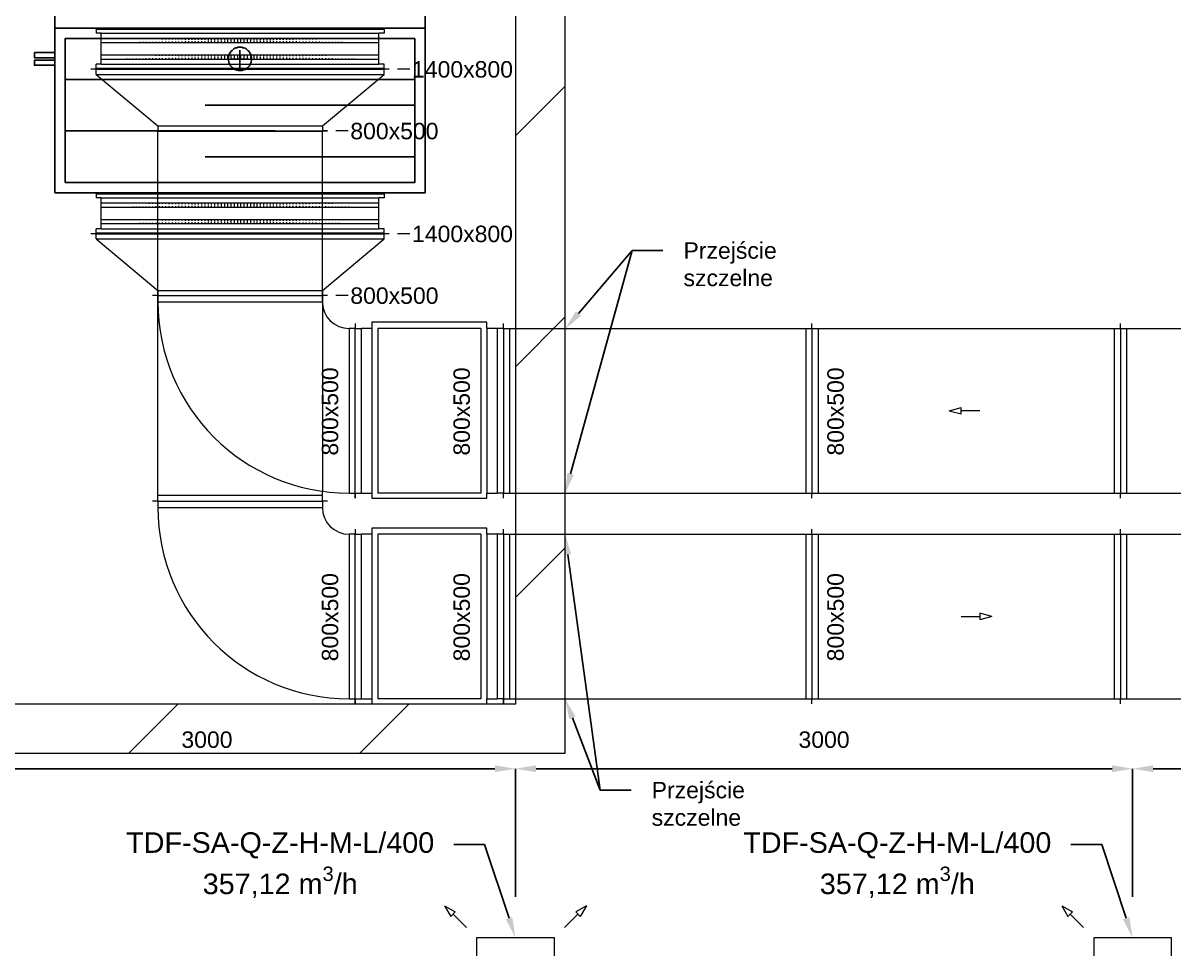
# Model space of a CAD drawing. Header units: millimetres. Extents: x 59762 to 60194, y -87842 to -87548.
# Drawn here: x 59945.68 to 59951.27, y -87753.03 to -87748.53 of the extents above; entities that cross this region are included whole.
import ezdxf
from ezdxf import colors
from ezdxf.entities.mleader import LeaderData, LeaderLine
from ezdxf.math import Vec2, Vec3

# ---------------------------------------------------------------- set-up
doc = ezdxf.new("R2010")
doc.units = ezdxf.units.MM
doc.linetypes.add('ACAD_ISO02W100', pattern=[15, 12, -3])
for name, color, linetype in [('FLECAD1', 7, 'Continuous'), ('FLECAD2', 7, 'Continuous'), ('FLECAD3', 7, 'Continuous'), ('FLECAD4', 7, 'Continuous')]:
    doc.layers.add(name, color=color, linetype=linetype)
for name, color, linetype, lineweight in [('instalacja nawiewna', 150, 'Continuous', 20), ('kanały', 7, 'Continuous', 20), ('nawi. strzałki', 150, 'Continuous', 20), ('Nawiew opis', 150, 'Continuous', 20), ('wymiary', 7, 'Continuous', 13)]:
    doc.layers.add(name, color=color, linetype=linetype, lineweight=lineweight)
doc.layers.add('podkład', color=7, linetype='Continuous', lineweight=13, transparency=0.7)
doc.styles.add('styl1', font='arial.ttf', dxfattribs={"height": 0.08})
doc.dimstyles.new('Kopia Opisowy', dxfattribs={"dimscale": 0, "dimtxt": 0.08, "dimasz": 0.1, "dimexe": 0, "dimexo": 0.2, "dimgap": 0.1, "dimtad": 1, "dimlfac": 1000, "dimtxsty": 'styl1', "dimcen": 2.5, "dimadec": 0, "dimazin": 0, "dimtfac": 1, "dimtmove": 0, "dimatfit": 3, "dimfxl": 1, "dimarcsym": 0})
pattern_1 = [(90, (-27802.787612, -147729.030819), (-0.015875, 1e-18), []), (180, (-27802.78761, -147729.03082), (-8e-18, -0.0635), [])]
pattern_2 = [(90, (-27802.787612, -147728.230819), (-0.015875, 1e-18), []), (180, (-27802.78761, -147728.23082), (-8e-18, -0.0635), [])]

# ---------------------------------------------------------------- blocks, each defined once
blk = doc.blocks.new('*D33')
at = {"layer": 'Defpoints', "color": 0, "transparency": 16777216}
for p in [(59951.0698, -87752.1577), (59953.8308, -87752.1577), (59951.0698, -87752.9797)]:
    blk.add_point(p, dxfattribs=at)
at = {"layer": 'wymiary', "color": 0, "lineweight": -2, "transparency": 16777216}
for p, q in [((59951.0698, -87752.7797), (59951.0698, -87752.1577)), ((59953.7308, -87752.1577), (59951.1698, -87752.1577))]:
    blk.add_line(p, q, dxfattribs=at)
at = {"layer": 'wymiary', "color": 0, "transparency": 16777216}
for points in [[(59951.1698, -87752.141), (59951.1698, -87752.1743), (59951.0698, -87752.1577)], [(59953.7308, -87752.141), (59953.7308, -87752.1743), (59953.8308, -87752.1577)]]:
    blk.add_solid(points, dxfattribs=at)
at = {"layer": 'wymiary', "color": 0, "transparency": 16777216, "insert": (59952.4503, -87752.0168), "char_height": 0.08, "attachment_point": 5, "style": 'styl1'}
blk.add_mtext('2761', dxfattribs=at)
blk = doc.blocks.new('*D34')
at = {"layer": 'Defpoints', "color": 0, "transparency": 16777216}
for p in [(59948.0698, -87752.1577), (59948.0698, -87752.9797), (59951.0698, -87752.9797)]:
    blk.add_point(p, dxfattribs=at)
at = {"layer": 'wymiary', "color": 0, "lineweight": -2, "transparency": 16777216}
for p, q in [((59948.0698, -87752.7797), (59948.0698, -87752.1577)), ((59950.9698, -87752.1577), (59948.1698, -87752.1577))]:
    blk.add_line(p, q, dxfattribs=at)
at = {"layer": 'wymiary', "color": 0, "transparency": 16777216}
for points in [[(59948.1698, -87752.141), (59948.1698, -87752.1743), (59948.0698, -87752.1577)], [(59950.9698, -87752.141), (59950.9698, -87752.1743), (59951.0698, -87752.1577)]]:
    blk.add_solid(points, dxfattribs=at)
at = {"layer": 'wymiary', "color": 0, "transparency": 16777216, "insert": (59949.5698, -87752.0168), "char_height": 0.08, "attachment_point": 5, "style": 'styl1'}
blk.add_mtext('3000', dxfattribs=at)
blk = doc.blocks.new('*D35')
at = {"layer": 'Defpoints', "color": 0, "transparency": 16777216}
for p in [(59945.0698, -87752.1577), (59945.0698, -87752.9797), (59948.0698, -87752.9797)]:
    blk.add_point(p, dxfattribs=at)
at = {"layer": 'wymiary', "color": 0, "lineweight": -2, "transparency": 16777216}
for p, q in [((59945.0698, -87752.7797), (59945.0698, -87752.1577)), ((59947.9698, -87752.1577), (59945.1698, -87752.1577))]:
    blk.add_line(p, q, dxfattribs=at)
at = {"layer": 'wymiary', "color": 0, "transparency": 16777216}
for points in [[(59945.1698, -87752.141), (59945.1698, -87752.1743), (59945.0698, -87752.1577)], [(59947.9698, -87752.141), (59947.9698, -87752.1743), (59948.0698, -87752.1577)]]:
    blk.add_solid(points, dxfattribs=at)
at = {"layer": 'wymiary', "color": 0, "transparency": 16777216, "insert": (59946.5698, -87752.0168), "char_height": 0.08, "attachment_point": 5, "style": 'styl1'}
blk.add_mtext('3000', dxfattribs=at)

msp = doc.modelspace()

# ---------------------------------------------------------------- hatches: boundary and pattern name
at = {"layer": 'kanały', "ltscale": 20}
h = msp.add_hatch(color=256, dxfattribs=at)
h.dxf.hatch_style = 1
h.paths.add_polyline_path([(59946.030847, -87748.56253), (59947.430847, -87748.56253), (59947.430847, -87748.55753), (59946.030847, -87748.55753)])
h = msp.add_hatch(dxfattribs=at)
h.set_pattern_fill('GRATE', color=256, scale=0.02, angle=90)
h.set_pattern_definition(pattern_2)
edge = h.paths.add_edge_path()
edge.add_line((59946.055847, -87748.60753), (59947.405847, -87748.60753))
edge.add_line((59946.055847, -87748.62753), (59947.405847, -87748.62753))
h = msp.add_hatch(dxfattribs=at)
h.set_pattern_fill('GRATE', color=256, scale=0.02, angle=90)
h.set_pattern_definition(pattern_2)
edge = h.paths.add_edge_path()
edge.add_line((59946.055847, -87748.68753), (59947.405847, -87748.68753))
edge.add_line((59946.055847, -87748.70753), (59947.405847, -87748.70753))
h = msp.add_hatch(color=256, dxfattribs=at)
h.dxf.hatch_style = 1
h.paths.add_polyline_path([(59946.030847, -87748.75253), (59947.430847, -87748.75253), (59947.430847, -87748.75753), (59946.030847, -87748.75753)])
h = msp.add_hatch(color=256, dxfattribs=at)
h.dxf.hatch_style = 1
h.paths.add_polyline_path([(59946.030847, -87749.36253), (59947.430847, -87749.36253), (59947.430847, -87749.35753), (59946.030847, -87749.35753)])
h = msp.add_hatch(dxfattribs=at)
h.set_pattern_fill('GRATE', color=256, scale=0.02, angle=90)
h.set_pattern_definition(pattern_1)
edge = h.paths.add_edge_path()
edge.add_line((59946.055847, -87749.40753), (59947.405847, -87749.40753))
edge.add_line((59946.055847, -87749.42753), (59947.405847, -87749.42753))
h = msp.add_hatch(dxfattribs=at)
h.set_pattern_fill('GRATE', color=256, scale=0.02, angle=90)
h.set_pattern_definition(pattern_1)
edge = h.paths.add_edge_path()
edge.add_line((59946.055847, -87749.48753), (59947.405847, -87749.48753))
edge.add_line((59946.055847, -87749.50753), (59947.405847, -87749.50753))
h = msp.add_hatch(color=256, dxfattribs=at)
h.dxf.hatch_style = 1
h.paths.add_polyline_path([(59946.030847, -87749.55253), (59947.430847, -87749.55253), (59947.430847, -87749.55753), (59946.030847, -87749.55753)])
at = {"layer": 'podkład'}
h = msp.add_hatch(dxfattribs=at)
h.set_pattern_fill('ANSI31', color=256, scale=0.25)
h.set_pattern_definition([(45, (56984.5771, -93754.1623), (-0.56126601, 0.56126601), [])])
h.paths.add_polyline_path([(59941.720847, -87739.567651), (59941.720847, -87761.267651), (59972.420847, -87761.267651), (59972.420847, -87739.567651)])
h.paths.add_polyline_path([(59942.070847, -87739.917651), (59953.830847, -87739.917651), (59953.830847, -87752.157651), (59960.310847, -87752.157651), (59960.310847, -87739.917651), (59972.070847, -87739.917651), (59972.070847, -87760.917651), (59942.070847, -87760.917651)], flags=16)
h.paths.add_polyline_path([(59954.070847, -87739.917651), (59960.070847, -87739.917651), (59960.070847, -87751.917651), (59954.070847, -87751.917651)], flags=16)
h = msp.add_hatch(dxfattribs=at)
h.set_pattern_fill('ANSI31', color=256, scale=0.25)
edge = h.paths.add_edge_path()
edge.add_line((59948.070847, -87742.842651), (59942.070847, -87742.842651))
edge.add_line((59942.070847, -87742.602651), (59948.310847, -87742.602651))
edge.add_line((59948.310847, -87752.082651), (59948.310847, -87742.602651))
edge.add_line((59948.070847, -87751.842651), (59948.070847, -87742.842651))
edge.add_line((59942.070847, -87751.842651), (59948.070847, -87751.842651))
edge.add_line((59942.070847, -87752.082651), (59948.310847, -87752.082651))

# ---------------------------------------------------------------- linework, layer by layer
at = {"layer": 'FLECAD1', "linetype": 'Continuous'}
for points in [[(59947.630847, -87748.55753, 0), (59947.630847, -87746.05753, 0), (59945.829847, -87746.05753, 0), (59945.829847, -87748.55753, 0), (59947.630847, -87748.55753, 0)], [(59947.630847, -87748.55753, 0), (59947.630847, -87749.35753, 0), (59945.830847, -87749.35753, 0), (59945.830847, -87748.55753, 0), (59947.630847, -87748.55753, 0)]]:
    msp.add_polyline3d(points, dxfattribs=at)
at = {"layer": 'FLECAD2', "linetype": 'Continuous'}
for points in [[(59947.580847, -87748.60753, 0), (59947.580847, -87748.80753, 0), (59945.880847, -87748.80753, 0), (59945.880847, -87748.60753, 0), (59947.580847, -87748.60753, 0)], [(59947.580847, -87748.80753, 0), (59947.580847, -87749.30753, 0), (59945.880847, -87749.30753, 0), (59945.880847, -87748.80753, 0), (59947.580847, -87748.80753, 0)]]:
    msp.add_polyline3d(points, dxfattribs=at)
at = {"layer": 'FLECAD3', "linetype": 'Continuous'}
for p, q in [((59946.772847, -87748.70753), (59946.687847, -87748.70753)), ((59946.729847, -87748.74953), (59946.729847, -87748.66453)), ((59946.560847, -87748.93253), (59947.580847, -87748.93253)), ((59946.900847, -87749.05753), (59945.880847, -87749.05753)), ((59946.560847, -87749.18253), (59947.580847, -87749.18253))]:
    msp.add_line(p, q, dxfattribs=at)
for points in [[(59946.721847, -87748.76353, 0), (59946.715847, -87748.76153, 0), (59946.710847, -87748.76053, 0), (59946.705847, -87748.75853, 0), (59946.700847, -87748.75553, 0), (59946.696847, -87748.75253, 0), (59946.691847, -87748.74853, 0), (59946.688847, -87748.74553, 0), (59946.684847, -87748.74053, 0), (59946.681847, -87748.73653, 0), (59946.678847, -87748.73153, 0), (59946.676847, -87748.72653, 0), (59946.675847, -87748.72153, 0), (59946.673847, -87748.71553, 0), (59946.673847, -87748.70953, 0), (59946.673847, -87748.70753, 0), (59946.673847, -87748.70453, 0), (59946.673847, -87748.69853, 0), (59946.675847, -87748.69253, 0), (59946.676847, -87748.68753, 0), (59946.678847, -87748.68253, 0), (59946.681847, -87748.67753, 0), (59946.684847, -87748.67353, 0), (59946.688847, -87748.66853, 0), (59946.691847, -87748.66553, 0), (59946.696847, -87748.66153, 0), (59946.700847, -87748.65853, 0), (59946.705847, -87748.65553, 0), (59946.710847, -87748.65353, 0), (59946.715847, -87748.65253, 0), (59946.721847, -87748.65053, 0), (59946.727847, -87748.65053, 0), (59946.729847, -87748.65053, 0), (59946.732847, -87748.65053, 0)], [(59946.729847, -87748.65053, 0), (59946.732847, -87748.65053, 0), (59946.738847, -87748.65053, 0), (59946.744847, -87748.65253, 0), (59946.749847, -87748.65353, 0), (59946.754847, -87748.65553, 0), (59946.759847, -87748.65853, 0), (59946.763847, -87748.66153, 0), (59946.768847, -87748.66553, 0), (59946.771847, -87748.66853, 0), (59946.775847, -87748.67353, 0), (59946.778847, -87748.67753, 0), (59946.781847, -87748.68253, 0), (59946.783847, -87748.68753, 0), (59946.784847, -87748.69253, 0), (59946.786847, -87748.69853, 0), (59946.786847, -87748.70453, 0), (59946.786847, -87748.70753, 0), (59946.786847, -87748.70953, 0), (59946.786847, -87748.71553, 0), (59946.784847, -87748.72153, 0), (59946.783847, -87748.72653, 0), (59946.781847, -87748.73153, 0), (59946.778847, -87748.73653, 0), (59946.775847, -87748.74053, 0), (59946.771847, -87748.74553, 0), (59946.768847, -87748.74853, 0), (59946.763847, -87748.75253, 0), (59946.759847, -87748.75553, 0), (59946.754847, -87748.75853, 0), (59946.749847, -87748.76053, 0), (59946.744847, -87748.76153, 0), (59946.738847, -87748.76353, 0), (59946.732847, -87748.76353, 0), (59946.729847, -87748.76353, 0), (59946.727847, -87748.76353, 0), (59946.721847, -87748.76353, 0)], [(59946.727847, -87748.65053, 0), (59946.729847, -87748.65053, 0), (59946.732847, -87748.65053, 0)], [(59946.727847, -87748.65053, 0), (59946.729847, -87748.65053, 0)], [(59946.673847, -87748.70953, 0), (59946.673847, -87748.70753, 0), (59946.673847, -87748.70453, 0)], [(59946.673847, -87748.70953, 0), (59946.673847, -87748.70753, 0), (59946.673847, -87748.70453, 0)], [(59946.786847, -87748.70453, 0), (59946.786847, -87748.70753, 0), (59946.786847, -87748.70953, 0)], [(59946.786847, -87748.70453, 0), (59946.786847, -87748.70753, 0), (59946.786847, -87748.70953, 0)], [(59946.732847, -87748.76353, 0), (59946.729847, -87748.76353, 0), (59946.727847, -87748.76353, 0)], [(59946.732847, -87748.76353, 0), (59946.729847, -87748.76353, 0), (59946.727847, -87748.76353, 0)]]:
    msp.add_polyline3d(points, dxfattribs=at)
at = {"layer": 'FLECAD4', "linetype": 'Continuous'}
for points in [[(59945.730847, -87748.67653, 0), (59945.830847, -87748.67653, 0), (59945.830847, -87748.70153, 0), (59945.730847, -87748.70153, 0), (59945.730847, -87748.67653, 0)], [(59945.730847, -87748.70153, 0), (59945.730847, -87748.67653, 0)], [(59945.730847, -87748.70153, 0), (59945.730847, -87748.67653, 0)], [(59945.730847, -87748.70153, 0), (59945.730847, -87748.67653, 0)], [(59945.730847, -87748.70153, 0), (59945.730847, -87748.67653, 0)], [(59945.730847, -87748.70153, 0), (59945.730847, -87748.67653, 0)], [(59945.730847, -87748.70153, 0), (59945.730847, -87748.67653, 0)], [(59945.730847, -87748.70153, 0), (59945.730847, -87748.67653, 0)], [(59945.730847, -87748.70153, 0), (59945.730847, -87748.67653, 0)], [(59945.730847, -87748.70153, 0), (59945.730847, -87748.67653, 0)], [(59945.730847, -87748.71253, 0), (59945.830847, -87748.71253, 0), (59945.830847, -87748.73753, 0), (59945.730847, -87748.73753, 0), (59945.730847, -87748.71253, 0)], [(59945.730847, -87748.73753, 0), (59945.730847, -87748.71253, 0)], [(59945.730847, -87748.73753, 0), (59945.730847, -87748.71253, 0)], [(59945.730847, -87748.73753, 0), (59945.730847, -87748.71253, 0)], [(59945.730847, -87748.73753, 0), (59945.730847, -87748.71253, 0)], [(59945.730847, -87748.73753, 0), (59945.730847, -87748.71253, 0)], [(59945.730847, -87748.73753, 0), (59945.730847, -87748.71253, 0)], [(59945.730847, -87748.73753, 0), (59945.730847, -87748.71253, 0)], [(59945.730847, -87748.73753, 0), (59945.730847, -87748.71253, 0)], [(59945.730847, -87748.73753, 0), (59945.730847, -87748.71253, 0)], [(59945.830847, -87748.67653, 0), (59945.830847, -87748.70153, 0)], [(59945.830847, -87748.67653, 0), (59945.830847, -87748.70153, 0)], [(59945.830847, -87748.67653, 0), (59945.830847, -87748.70153, 0)], [(59945.830847, -87748.67653, 0), (59945.830847, -87748.70153, 0)], [(59945.830847, -87748.67653, 0), (59945.830847, -87748.70153, 0)], [(59945.830847, -87748.67653, 0), (59945.830847, -87748.70153, 0)], [(59945.830847, -87748.67653, 0), (59945.830847, -87748.70153, 0)], [(59945.830847, -87748.67653, 0), (59945.830847, -87748.70153, 0)], [(59945.830847, -87748.67653, 0), (59945.830847, -87748.70153, 0)], [(59945.830847, -87748.71253, 0), (59945.830847, -87748.73753, 0)], [(59945.830847, -87748.71253, 0), (59945.830847, -87748.73753, 0)], [(59945.830847, -87748.71253, 0), (59945.830847, -87748.73753, 0)], [(59945.830847, -87748.71253, 0), (59945.830847, -87748.73753, 0)], [(59945.830847, -87748.71253, 0), (59945.830847, -87748.73753, 0)], [(59945.830847, -87748.71253, 0), (59945.830847, -87748.73753, 0)], [(59945.830847, -87748.71253, 0), (59945.830847, -87748.73753, 0)], [(59945.830847, -87748.71253, 0), (59945.830847, -87748.73753, 0)], [(59945.830847, -87748.71253, 0), (59945.830847, -87748.73753, 0)]]:
    msp.add_polyline3d(points, dxfattribs=at)
at = {"layer": 'instalacja nawiewna', "color": 7, "ltscale": 20}
for points in [[(59948.258847, -87752.979651), (59947.880847, -87752.979651), (59947.880847, -87753.357651), (59948.258847, -87753.357651)], [(59951.258847, -87752.979651), (59950.880847, -87752.979651), (59950.880847, -87753.357651), (59951.258847, -87753.357651)]]:
    msp.add_lwpolyline(points, close=True, dxfattribs=at)
at = {"layer": 'kanały', "ltscale": 20}
for p, q in [((59946.030847, -87748.56253), (59946.030847, -87748.55753)), ((59946.030847, -87748.56253), (59947.430847, -87748.56253)), ((59946.030847, -87748.56253), (59946.030847, -87748.58253)), ((59946.055847, -87748.58253), (59946.030847, -87748.58253)), ((59946.055847, -87748.73253), (59946.055847, -87748.58253)), ((59946.055847, -87748.58253), (59947.405847, -87748.58253)), ((59947.430847, -87748.55753), (59947.405847, -87748.55753)), ((59947.405847, -87748.73253), (59947.405847, -87748.58253)), ((59947.430847, -87748.58253), (59947.405847, -87748.58253)), ((59947.430847, -87748.55753), (59947.430847, -87748.56253)), ((59947.430847, -87748.56253), (59947.430847, -87748.58253)), ((59946.055847, -87748.60753), (59947.405847, -87748.60753)), ((59946.055847, -87748.62753), (59947.405847, -87748.62753)), ((59946.055847, -87748.68753), (59947.405847, -87748.68753)), ((59946.055847, -87748.70753), (59947.405847, -87748.70753)), ((59946.030847, -87748.75753), (59946.005847, -87748.75753)), ((59946.055847, -87748.73253), (59946.030847, -87748.73253)), ((59946.030847, -87748.75253), (59946.030847, -87748.73253)), ((59946.030847, -87748.75253), (59947.430847, -87748.75253)), ((59946.030847, -87748.75253), (59946.030847, -87748.75753)), ((59946.030847, -87748.75753), (59947.430847, -87748.75753)), ((59946.030847, -87748.78253), (59946.030847, -87748.75753)), ((59946.055847, -87748.73253), (59947.405847, -87748.73253)), ((59947.430847, -87748.73253), (59947.405847, -87748.73253)), ((59947.430847, -87748.75253), (59947.430847, -87748.73253)), ((59947.430847, -87748.75753), (59947.430847, -87748.75253)), ((59947.430847, -87748.78253), (59947.430847, -87748.75753)), ((59947.455847, -87748.75753), (59947.430847, -87748.75753)), ((59946.330847, -87749.03253), (59946.330847, -87749.05753)), ((59946.330847, -87749.03253), (59947.130847, -87749.03253)), ((59947.130847, -87749.03253), (59947.130847, -87749.05753)), ((59946.330847, -87749.05753), (59946.305847, -87749.05753)), ((59946.330847, -87749.05753), (59946.305847, -87749.05753)), ((59946.330847, -87749.057651), (59946.305847, -87749.057651)), ((59946.330847, -87749.857651), (59946.330847, -87749.05753)), ((59946.330847, -87749.05753), (59947.130847, -87749.05753)), ((59946.330847, -87749.05753), (59947.130847, -87749.05753)), ((59946.330847, -87749.057651), (59947.130847, -87749.057651)), ((59947.155847, -87749.05753), (59947.130847, -87749.05753)), ((59947.130847, -87749.857651), (59947.130847, -87749.057651)), ((59947.155847, -87749.057651), (59947.130847, -87749.057651)), ((59947.155847, -87749.057651), (59947.130847, -87749.057651)), ((59946.030847, -87749.36253), (59946.030847, -87749.35753)), ((59946.030847, -87749.36253), (59947.430847, -87749.36253)), ((59946.030847, -87749.36253), (59946.030847, -87749.38253)), ((59946.055847, -87749.38253), (59946.030847, -87749.38253)), ((59946.055847, -87749.53253), (59946.055847, -87749.38253)), ((59946.055847, -87749.38253), (59947.405847, -87749.38253)), ((59947.430847, -87749.35753), (59947.405847, -87749.35753)), ((59947.405847, -87749.53253), (59947.405847, -87749.38253)), ((59947.430847, -87749.38253), (59947.405847, -87749.38253)), ((59947.430847, -87749.35753), (59947.430847, -87749.36253)), ((59947.430847, -87749.36253), (59947.430847, -87749.38253)), ((59946.055847, -87749.40753), (59947.405847, -87749.40753)), ((59946.055847, -87749.42753), (59947.405847, -87749.42753)), ((59946.055847, -87749.48753), (59947.405847, -87749.48753)), ((59946.055847, -87749.53253), (59946.030847, -87749.53253)), ((59946.030847, -87749.55253), (59946.030847, -87749.53253)), ((59946.055847, -87749.50753), (59947.405847, -87749.50753)), ((59946.055847, -87749.53253), (59947.405847, -87749.53253)), ((59947.430847, -87749.53253), (59947.405847, -87749.53253)), ((59947.430847, -87749.55253), (59947.430847, -87749.53253)), ((59946.030847, -87749.55753), (59946.005847, -87749.55753)), ((59946.030847, -87749.55253), (59947.430847, -87749.55253)), ((59946.030847, -87749.55253), (59946.030847, -87749.55753)), ((59946.030847, -87749.55753), (59947.430847, -87749.55753)), ((59946.030847, -87749.58253), (59946.030847, -87749.55753)), ((59947.430847, -87749.55753), (59947.430847, -87749.55253)), ((59947.430847, -87749.58253), (59947.430847, -87749.55753)), ((59947.455847, -87749.55753), (59947.430847, -87749.55753)), ((59946.330847, -87749.85753), (59946.305847, -87749.85753)), ((59946.330847, -87749.85753), (59946.305847, -87749.85753)), ((59946.330847, -87749.857651), (59946.305847, -87749.857651)), ((59946.330847, -87749.83253), (59946.330847, -87749.85753)), ((59946.330847, -87749.83253), (59947.130847, -87749.83253)), ((59946.330847, -87750.857651), (59946.330847, -87749.85753)), ((59946.330847, -87749.85753), (59947.130847, -87749.85753)), ((59946.330847, -87749.85753), (59947.130847, -87749.85753)), ((59946.330847, -87749.857651), (59946.330847, -87749.887651)), ((59946.330847, -87749.857651), (59947.130847, -87749.857651)), ((59946.330847, -87749.88753), (59947.130847, -87749.88753)), ((59947.130847, -87749.83253), (59947.130847, -87749.85753)), ((59947.155847, -87749.85753), (59947.130847, -87749.85753)), ((59947.155847, -87749.857651), (59947.130847, -87749.857651)), ((59947.130847, -87749.857651), (59947.130847, -87749.887651)), ((59947.155847, -87749.857651), (59947.130847, -87749.857651)), ((59946.330847, -87749.887651), (59947.130847, -87749.887651)), ((59947.290847, -87749.992651), (59947.290847, -87750.017651)), ((59947.290847, -87749.992651), (59947.290847, -87750.017651)), ((59947.930847, -87749.987651), (59947.370847, -87749.987651)), ((59947.370847, -87749.987651), (59947.370847, -87750.842651)), ((59947.930847, -87750.017651), (59947.930847, -87749.987651)), ((59948.010847, -87750.017651), (59948.010847, -87749.992651)), ((59948.010847, -87750.017651), (59948.010847, -87749.992651)), ((59949.510847, -87750.017651), (59949.510847, -87749.992651)), ((59949.510847, -87750.017651), (59949.510847, -87749.992651)), ((59951.010847, -87750.017651), (59951.010847, -87749.992651)), ((59951.010847, -87750.017651), (59951.010847, -87749.992651)), ((59947.260847, -87750.017651), (59947.260847, -87750.817651)), ((59947.290847, -87750.017651), (59947.260847, -87750.017651)), ((59947.290847, -87750.817651), (59947.290847, -87750.017651)), ((59947.290847, -87750.017651), (59947.320847, -87750.017651)), ((59947.290847, -87750.817651), (59947.290847, -87750.017651)), ((59947.320847, -87750.817651), (59947.320847, -87750.017651)), ((59947.370847, -87750.017651), (59947.320847, -87750.017651)), ((59947.400847, -87750.017651), (59947.400847, -87750.817651)), ((59947.900847, -87750.017651), (59947.400847, -87750.017651)), ((59947.900847, -87750.017651), (59947.900847, -87750.817651)), ((59947.980847, -87750.017651), (59947.930847, -87750.017651)), ((59947.930847, -87750.017651), (59947.930847, -87750.817651)), ((59947.980847, -87750.017651), (59947.980847, -87750.817651)), ((59948.010847, -87750.017651), (59947.980847, -87750.017651)), ((59948.010847, -87750.017651), (59949.510847, -87750.017651)), ((59948.010847, -87750.017651), (59948.010847, -87750.817651)), ((59948.010847, -87750.017651), (59948.010847, -87750.817651)), ((59948.040847, -87750.017651), (59948.040847, -87750.817651)), ((59949.480847, -87750.017651), (59949.480847, -87750.817651)), ((59949.510847, -87750.017651), (59951.010847, -87750.017651)), ((59949.510847, -87750.017651), (59949.510847, -87750.817651)), ((59949.510847, -87750.017651), (59949.510847, -87750.817651)), ((59949.540847, -87750.017651), (59949.540847, -87750.817651)), ((59950.980847, -87750.017651), (59950.980847, -87750.817651)), ((59951.010847, -87750.017651), (59952.510847, -87750.017651)), ((59951.010847, -87750.017651), (59951.010847, -87750.817651)), ((59951.010847, -87750.017651), (59951.010847, -87750.817651)), ((59951.040847, -87750.017651), (59951.040847, -87750.817651)), ((59946.330847, -87750.827651), (59947.130847, -87750.827651)), ((59947.260847, -87750.817651), (59947.290847, -87750.817651)), ((59947.290847, -87750.817651), (59947.320847, -87750.817651)), ((59947.290847, -87750.817651), (59947.290847, -87750.842651)), ((59947.290847, -87750.842651), (59947.290847, -87750.817651)), ((59947.320847, -87750.817651), (59947.370847, -87750.817651)), ((59947.900847, -87750.817651), (59947.400847, -87750.817651)), ((59947.930847, -87750.817651), (59947.980847, -87750.817651)), ((59947.930847, -87750.842651), (59947.930847, -87750.817651)), ((59948.010847, -87750.817651), (59947.980847, -87750.817651)), ((59948.010847, -87750.817651), (59949.510847, -87750.817651)), ((59948.010847, -87750.842651), (59948.010847, -87750.817651)), ((59948.010847, -87750.842651), (59948.010847, -87750.817651)), ((59949.510847, -87750.817651), (59951.010847, -87750.817651)), ((59949.510847, -87750.842651), (59949.510847, -87750.817651)), ((59949.510847, -87750.842651), (59949.510847, -87750.817651)), ((59951.010847, -87750.817651), (59952.510847, -87750.817651)), ((59951.010847, -87750.842651), (59951.010847, -87750.817651)), ((59951.010847, -87750.842651), (59951.010847, -87750.817651)), ((59946.330847, -87750.857651), (59946.305847, -87750.857651)), ((59946.330847, -87750.857651), (59946.305847, -87750.857651)), ((59946.330847, -87750.857651), (59946.330847, -87750.887651)), ((59946.330847, -87750.857651), (59947.130847, -87750.857651)), ((59946.330847, -87750.857651), (59947.130847, -87750.857651)), ((59946.330847, -87750.887651), (59947.130847, -87750.887651)), ((59947.130847, -87750.857651), (59947.130847, -87750.887651)), ((59947.155847, -87750.857651), (59947.130847, -87750.857651)), ((59947.155847, -87750.857651), (59947.130847, -87750.857651)), ((59947.370847, -87750.842651), (59947.930847, -87750.842651)), ((59947.290847, -87750.992651), (59947.290847, -87751.017651)), ((59947.290847, -87750.992651), (59947.290847, -87751.017651)), ((59947.930847, -87750.987651), (59947.370847, -87750.987651)), ((59947.370847, -87750.987651), (59947.370847, -87751.842651)), ((59947.930847, -87751.017651), (59947.930847, -87750.987651)), ((59948.010847, -87751.017651), (59948.010847, -87750.992651)), ((59948.010847, -87751.017651), (59948.010847, -87750.992651)), ((59948.010847, -87751.017651), (59948.010847, -87750.992651)), ((59949.510847, -87751.017651), (59949.510847, -87750.992651)), ((59949.510847, -87751.017651), (59949.510847, -87750.992651)), ((59951.010847, -87751.017651), (59951.010847, -87750.992651)), ((59951.010847, -87751.017651), (59951.010847, -87750.992651)), ((59947.260847, -87751.017651), (59947.260847, -87751.817651)), ((59947.290847, -87751.017651), (59947.260847, -87751.017651)), ((59947.290847, -87751.817651), (59947.290847, -87751.017651)), ((59947.290847, -87751.817651), (59947.290847, -87751.017651)), ((59947.290847, -87751.017651), (59947.320847, -87751.017651)), ((59947.320847, -87751.817651), (59947.320847, -87751.017651)), ((59947.370847, -87751.017651), (59947.320847, -87751.017651)), ((59947.400847, -87751.017651), (59947.400847, -87751.817651)), ((59947.900847, -87751.017651), (59947.400847, -87751.017651)), ((59947.900847, -87751.017651), (59947.900847, -87751.817651)), ((59947.980847, -87751.017651), (59947.930847, -87751.017651)), ((59947.930847, -87751.017651), (59947.930847, -87751.817651)), ((59947.980847, -87751.017651), (59947.980847, -87751.817651)), ((59948.010847, -87751.017651), (59947.980847, -87751.017651)), ((59948.010847, -87751.017651), (59949.510847, -87751.017651)), ((59948.010847, -87751.017651), (59948.010847, -87751.817651)), ((59948.010847, -87751.017651), (59948.010847, -87751.817651)), ((59948.040847, -87751.017651), (59948.040847, -87751.817651)), ((59949.480847, -87751.017651), (59949.480847, -87751.817651)), ((59949.510847, -87751.017651), (59951.010847, -87751.017651)), ((59949.510847, -87751.017651), (59949.510847, -87751.817651)), ((59949.510847, -87751.017651), (59949.510847, -87751.817651)), ((59949.540847, -87751.017651), (59949.540847, -87751.817651)), ((59950.980847, -87751.017651), (59950.980847, -87751.817651)), ((59951.010847, -87751.017651), (59952.510847, -87751.017651)), ((59951.010847, -87751.017651), (59951.010847, -87751.817651)), ((59951.010847, -87751.017651), (59951.010847, -87751.817651)), ((59951.040847, -87751.017651), (59951.040847, -87751.817651)), ((59947.260847, -87751.817651), (59947.290847, -87751.817651)), ((59947.290847, -87751.842651), (59947.290847, -87751.817651)), ((59947.290847, -87751.817651), (59947.320847, -87751.817651)), ((59947.290847, -87751.817651), (59947.290847, -87751.842651)), ((59947.320847, -87751.817651), (59947.370847, -87751.817651)), ((59947.370847, -87751.842651), (59947.930847, -87751.842651)), ((59947.900847, -87751.817651), (59947.400847, -87751.817651)), ((59947.930847, -87751.817651), (59947.980847, -87751.817651)), ((59947.930847, -87751.842651), (59947.930847, -87751.817651)), ((59948.010847, -87751.817651), (59947.980847, -87751.817651)), ((59948.010847, -87751.817651), (59949.510847, -87751.817651)), ((59948.010847, -87751.817651), (59948.010847, -87751.842651)), ((59948.010847, -87751.842651), (59948.010847, -87751.817651)), ((59948.010847, -87751.842651), (59948.010847, -87751.817651)), ((59949.510847, -87751.817651), (59951.010847, -87751.817651)), ((59949.510847, -87751.842651), (59949.510847, -87751.817651)), ((59949.510847, -87751.842651), (59949.510847, -87751.817651)), ((59951.010847, -87751.817651), (59952.510847, -87751.817651)), ((59951.010847, -87751.842651), (59951.010847, -87751.817651)), ((59951.010847, -87751.842651), (59951.010847, -87751.817651))]:
    msp.add_line(p, q, dxfattribs=at)
at = {"layer": 'kanały'}
for p, q in [((59946.030847, -87748.55753), (59947.430847, -87748.55753)), ((59946.030847, -87748.75753), (59947.430847, -87748.75753)), ((59946.030847, -87748.78253), (59947.430847, -87748.78253)), ((59946.030847, -87748.78253), (59946.330847, -87749.03253)), ((59947.130847, -87749.03253), (59947.430847, -87748.78253)), ((59946.030847, -87749.35753), (59947.430847, -87749.35753)), ((59946.030847, -87749.55753), (59947.430847, -87749.55753)), ((59946.030847, -87749.58253), (59947.430847, -87749.58253)), ((59946.030847, -87749.58253), (59946.330847, -87749.83253)), ((59947.130847, -87749.83253), (59947.430847, -87749.58253))]:
    msp.add_line(p, q, dxfattribs=at)
at = {"layer": 'kanały', "linetype": 'ACAD_ISO02W100', "ltscale": 0.09}
for p, q in [((59947.130847, -87749.887651), (59947.130847, -87749.85753)), ((59947.130847, -87749.887651), (59947.130847, -87750.80852)), ((59947.130847, -87750.857651), (59947.130847, -87750.80852))]:
    msp.add_line(p, q, dxfattribs=at)
at = {"layer": 'kanały', "ltscale": 20}
for centre in [(59947.260847, -87749.887651), (59947.260847, -87750.887651)]:
    msp.add_arc(centre, 0.93, 180, 270, dxfattribs=at)
at = {"layer": 'kanały'}
for centre in [(59947.260847, -87749.887651), (59947.260847, -87750.887651)]:
    msp.add_arc(centre, 0.13, 180, 270, dxfattribs=at)
at = {"layer": 'nawi. strzałki', "color": 7, "ltscale": 20}
for p, q in [((59950.177892, -87750.417651), (59950.235847, -87750.402122)), ((59950.177892, -87750.417651), (59950.235847, -87750.43318)), ((59950.235847, -87750.43318), (59950.235847, -87750.402122)), ((59950.327892, -87750.417651), (59950.235847, -87750.417651)), ((59950.235847, -87751.417651), (59950.327892, -87751.417651)), ((59950.385847, -87751.417651), (59950.327892, -87751.402122)), ((59950.327892, -87751.402122), (59950.327892, -87751.43318)), ((59950.385847, -87751.417651), (59950.327892, -87751.43318)), ((59947.725284, -87752.824087), (59947.755284, -87752.876049)), ((59947.725284, -87752.824087), (59947.777245, -87752.854087)), ((59948.414411, -87752.824087), (59948.362449, -87752.854087)), ((59948.414411, -87752.824087), (59948.384411, -87752.876049)), ((59950.725284, -87752.824087), (59950.755284, -87752.876049)), ((59950.725284, -87752.824087), (59950.777245, -87752.854087)), ((59947.777245, -87752.854087), (59947.755284, -87752.876049)), ((59947.83135, -87752.930153), (59947.766264, -87752.865068)), ((59948.308345, -87752.930153), (59948.37343, -87752.865068)), ((59948.384411, -87752.876049), (59948.362449, -87752.854087)), ((59950.777245, -87752.854087), (59950.755284, -87752.876049)), ((59950.83135, -87752.930153), (59950.766264, -87752.865068))]:
    msp.add_line(p, q, dxfattribs=at)
at = {"layer": 'podkład'}
for p, q in [((59948.310847, -87752.082651), (59948.310847, -87742.602651)), ((59948.070847, -87751.842651), (59948.070847, -87742.842651)), ((59942.070847, -87751.842651), (59948.070847, -87751.842651)), ((59942.070847, -87752.082651), (59948.310847, -87752.082651))]:
    msp.add_line(p, q, dxfattribs=at)
at = {"layer": 'wymiary'}
for p, q in [((59947.556875, -87748.75753), (59947.496519, -87748.75753)), ((59947.256875, -87749.05753), (59947.196519, -87749.05753)), ((59947.556875, -87749.55753), (59947.496519, -87749.55753)), ((59947.256875, -87749.85753), (59947.196519, -87749.85753))]:
    msp.add_line(p, q, dxfattribs=at)

# ---------------------------------------------------------------- texts
at = {"layer": 'wymiary', "ltscale": 20, "char_height": 0.08, "attachment_point": 1, "style": 'styl1'}
for s, insert in [('1400x800', (59947.5667, -87748.717817)), ('800x500', (59947.2667, -87749.017817)), ('1400x800', (59947.5667, -87749.517817)), ('800x500', (59947.2667, -87749.817817))]:
    msp.add_mtext_dynamic_manual_height_columns(s, width=0.44264358, gutter_width=1, heights=[0], dxfattribs=dict(at, insert=insert))
at = {"layer": 'wymiary', "ltscale": 20, "char_height": 0.08, "attachment_point": 1, "rotation": 90, "style": 'styl1'}
for insert in [(59947.127911, -87750.635426), (59947.767911, -87750.635426), (59949.585555, -87750.635426), (59947.127911, -87751.635426), (59947.767911, -87751.635426), (59949.585555, -87751.635426)]:
    msp.add_mtext_dynamic_manual_height_columns('800x500', width=0.44264358, gutter_width=1, heights=[0], dxfattribs=dict(at, insert=insert))

# ---------------------------------------------------------------- dimensions: what is measured, and where the dimension line sits
at = {"layer": 'wymiary', "color": 7}
for base, p1, p2, override, picture, middle in [((59945.069847, -87752.157651), (59948.069847, -87752.979651), (59945.069847, -87752.979651), {"dimscale": 1, "dimse1": 1, "dimtix": 0, "dimtofl": 1, "dimtmove": 1, "dimatfit": 3}, '*D35', (59946.569847, -87752.016778)), ((59948.069847, -87752.157651), (59951.069847, -87752.979651), (59948.069847, -87752.979651), {"dimscale": 1, "dimse1": 1, "dimtix": 0, "dimtofl": 1, "dimtmove": 1, "dimatfit": 3}, '*D34', (59949.569847, -87752.016778)), ((59951.069847, -87752.157651), (59953.830847, -87752.157651), (59951.069847, -87752.979651), {"dimscale": 1, "dimse1": 1, "dimtix": 0, "dimtofl": 1, "dimtmove": 0, "dimatfit": 3}, '*D33', (59952.450347, -87752.016805))]:
    dim = msp.add_linear_dim(base=base, p1=p1, p2=p2, angle=180, dimstyle='Kopia Opisowy', override=override, dxfattribs=at)
    dim.commit()
    dim.dimension.update_dxf_attribs({"geometry": picture, "text_midpoint": middle})

# ---------------------------------------------------------------- leaders
at = {"layer": 'Nawiew opis', "color": 7, "ltscale": 20}
ml = msp.add_multileader_mtext('Standard', dxfattribs=at)
ml.set_content('\\A1;TDF-SA-Q-Z-H-M-L/400\\P357,12 m{\\H0.7x;\\S3^ ;}/h', color=7, style='styl1')
ml.set_leader_properties()
ml.build(insert=Vec2(0, 0))
ml.multileader.update_dxf_attribs({"dogleg_length": 0.3, "arrow_head_size": 0.1})
ctx = ml.context
ctx.base_point, ctx.char_height, ctx.arrow_head_size, ctx.landing_gap_size, ctx.plane_origin = Vec3(59946.081921, -87752.526535), 0.1, 0.1, 0.1, Vec3(59947.820847, -87753.169651)
ctx.text_align_type = 1
notes = []
notes.append((ctx, [(0, (1, 1, 0), (59947.919847, -87752.526535), (-1, 0), 0.15, [(0, [(59948.069847, -87752.979651)], 0, [])])]))
ctx.mtext.insert, ctx.mtext.alignment, ctx.mtext.flow_direction = Vec3(59946.925884, -87752.466644), 2, 5
ml = msp.add_multileader_mtext('Standard', dxfattribs=at)
ml.set_content('\\A1;TDF-SA-Q-Z-H-M-L/400\\P357,12 m{\\H0.7x;\\S3^ ;}/h', color=7, style='styl1')
ml.set_leader_properties()
ml.build(insert=Vec2(0, 0))
ml.multileader.update_dxf_attribs({"dogleg_length": 0.3, "arrow_head_size": 0.1})
ctx = ml.context
ctx.base_point, ctx.char_height, ctx.arrow_head_size, ctx.landing_gap_size, ctx.plane_origin = Vec3(59949.081921, -87752.526535), 0.1, 0.1, 0.1, Vec3(59950.820847, -87753.169651)
ctx.text_align_type = 1
notes.append((ctx, [(0, (1, 1, 0), (59950.919847, -87752.526535), (-1, 0), 0.15, [(0, [(59951.069847, -87752.979651)], 0, [])])]))
ctx.mtext.insert, ctx.mtext.alignment, ctx.mtext.flow_direction = Vec3(59949.925884, -87752.466644), 2, 5
at = {"layer": 'wymiary'}
ml = msp.add_multileader_mtext('Standard', dxfattribs=at)
ml.set_content('', color=256, style='styl1')
ml.set_leader_properties()
ml.build(insert=Vec2(0, 0))
ml.multileader.update_dxf_attribs({"dogleg_length": 0.15, "arrow_head_size": 0.1})
ctx = ml.context
ctx.base_point, ctx.char_height, ctx.arrow_head_size, ctx.landing_gap_size, ctx.plane_origin = Vec3(59948.786591, -87749.639121), 0.15, 0.1, 0.1, Vec3(59948.310847, -87750.050235)
notes.append((ctx, [(1, (1, 1, 0), (59948.636591, -87749.639121), (1, 0), 0.15, [(0, [(59948.310847, -87750.020235)], 0, [])])]))
ctx.mtext.insert, ctx.mtext.flow_direction = Vec3(59948.886591, -87749.564121), 5
ml = msp.add_multileader_mtext('Standard', dxfattribs=at)
ml.set_content('Przejście szczelne', color=256, style='styl1')
ml.set_leader_properties()
ml.build(insert=Vec2(0, 0))
ml.multileader.update_dxf_attribs({"dogleg_length": 0.15, "arrow_head_size": 0.1})
ctx = ml.context
ctx.base_point, ctx.char_height, ctx.arrow_head_size, ctx.landing_gap_size, ctx.plane_origin = Vec3(59948.786591, -87749.639121), 0.08, 0.1, 0.1, Vec3(59949.110847, -87750.050235)
notes.append((ctx, [(1, (1, 1, 0), (59948.636591, -87749.639121), (1, 0), 0.15, [(0, [(59948.310847, -87750.820235)], 0, [])])]))
ctx.mtext.insert, ctx.mtext.width, ctx.mtext.flow_direction = Vec3(59948.886591, -87749.598466), 0.51353508, 5
ml = msp.add_multileader_mtext('Standard', dxfattribs=at)
ml.set_content('', color=256, style='styl1')
ml.set_leader_properties()
ml.build(insert=Vec2(0, 0))
ml.multileader.update_dxf_attribs({"dogleg_length": 0.15, "arrow_head_size": 0.1})
ctx = ml.context
ctx.base_point, ctx.char_height, ctx.arrow_head_size, ctx.landing_gap_size, ctx.plane_origin = Vec3(59948.631835, -87752.262115), 0.15, 0.1, 0.1, Vec3(59948.310847, -87751.047651)
notes.append((ctx, [(1, (1, 1, 0), (59948.481835, -87752.262115), (1, 0), 0.15, [(0, [(59948.310847, -87751.017651)], 0, [])])]))
ctx.mtext.insert, ctx.mtext.flow_direction = Vec3(59948.731835, -87752.187115), 5
ml = msp.add_multileader_mtext('Standard', dxfattribs=at)
ml.set_content('Przejście szczelne', color=256, style='styl1')
ml.set_leader_properties()
ml.build(insert=Vec2(0, 0))
ml.multileader.update_dxf_attribs({"dogleg_length": 0.15, "arrow_head_size": 0.1})
ctx = ml.context
ctx.base_point, ctx.char_height, ctx.arrow_head_size, ctx.landing_gap_size, ctx.plane_origin = Vec3(59948.631835, -87752.262115), 0.08, 0.1, 0.1, Vec3(59949.110847, -87751.047651)
notes.append((ctx, [(1, (1, 1, 0), (59948.481835, -87752.262115), (1, 0), 0.15, [(0, [(59948.310847, -87751.817651)], 0, [])])]))
ctx.mtext.insert, ctx.mtext.width, ctx.mtext.flow_direction = Vec3(59948.731835, -87752.221461), 0.51353508, 5
for ctx, leaders in notes:
    for number, flags, end, landing, length, lines in leaders:
        leader = LeaderData()
        leader.index, (leader.has_last_leader_line, leader.has_dogleg_vector, leader.attachment_direction) = number, flags
        leader.last_leader_point, leader.dogleg_vector, leader.dogleg_length = Vec3(end), Vec3(landing), length
        for number, points, colour, breaks in lines:
            line = LeaderLine()
            line.index, line.vertices, line.color, line.breaks = number, Vec3.list(points), colors.encode_raw_color(colour), breaks
            leader.lines.append(line)
        ctx.leaders.append(leader)

doc.saveas('drawing.dxf')
